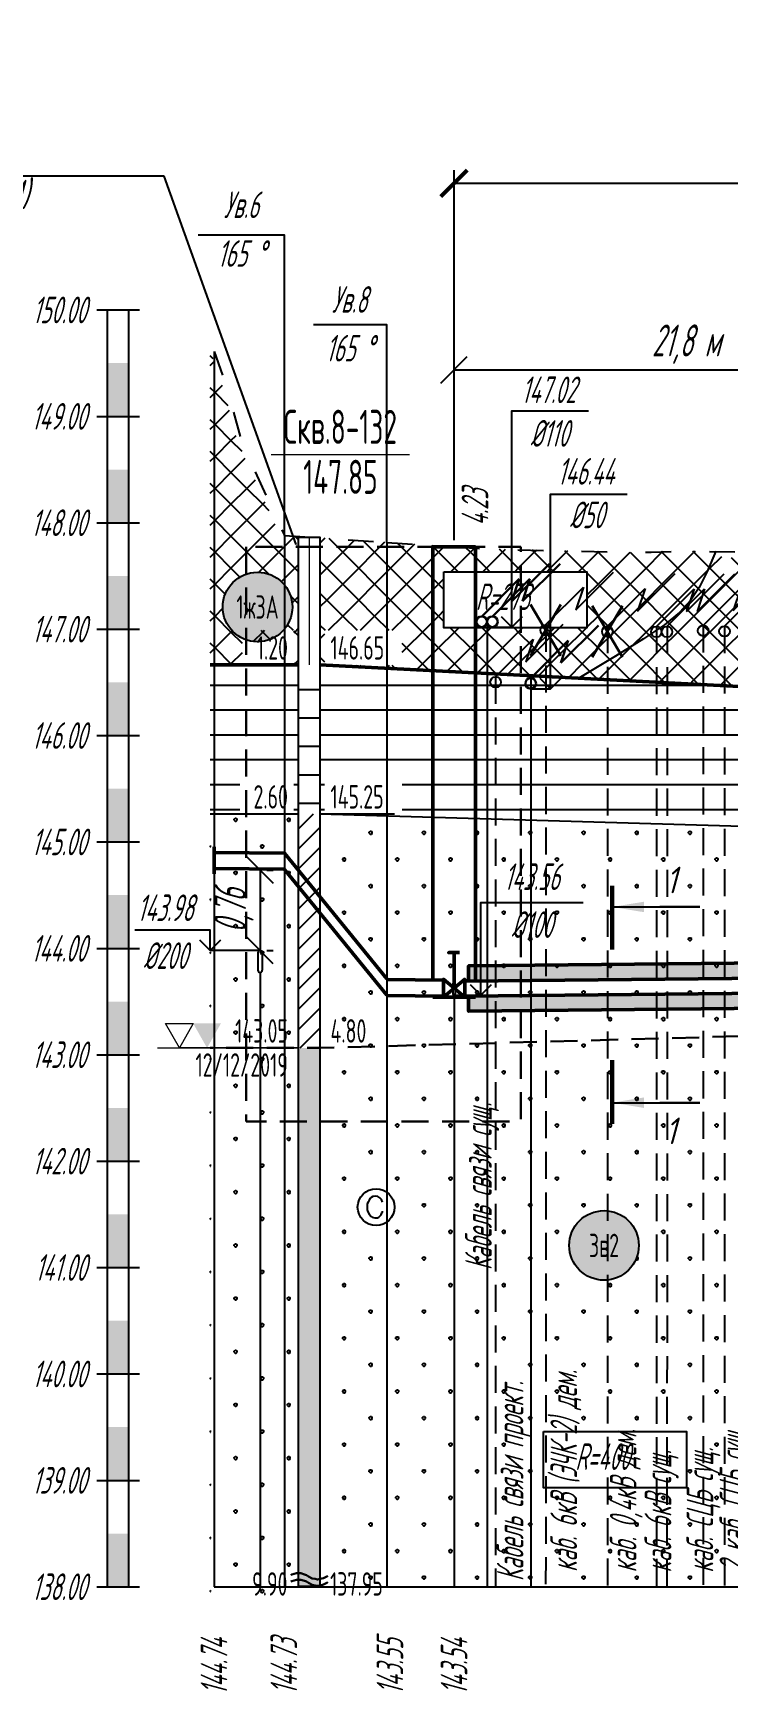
# Model space of a CAD drawing. Header units: metres. Extents: x -30 to 2050, y -904 to 400.
# Drawn here: x 524.7 to 590, y 120.2 to 276 of the extents above; entities that cross this region are included whole.
import ezdxf
from ezdxf import colors
from ezdxf.entities.mleader import LeaderData, LeaderLine
from ezdxf.enums import TextEntityAlignment as Align
from ezdxf.math import Vec2, Vec3

# ---------------------------------------------------------------- set-up
doc = ezdxf.new("R2010")
doc.units = ezdxf.units.M
doc.header["$LTSCALE"] = 0.2
doc.linetypes.add('ACAD_ISO03W100', pattern=[30, 12, -18])
doc.linetypes.add('штриховая', pattern=[19.05, 12.7, -6.35])
for name, color, linetype in [('PR_RD', 7, 'Continuous'), ('ВЫНОСКИ', 7, 'Continuous'), ('Линейка', 7, 'Continuous'), ('МГТ_ИГ_Геология', 252, 'Continuous'), ('Примыкания', 7, 'Continuous'), ('Таблица', 7, 'Continuous'), ('Трубы', 7, 'Continuous'), ('Узлы', 7, 'Continuous'), ('Футляры', 7, 'Continuous'), ('Чёрная земля', 7, 'ACAD_ISO03W100')]:
    doc.layers.add(name, color=color, linetype=linetype)
for name, color, linetype, lineweight in [('МГТ_НВК_В1_выноски', 7, 'Continuous', 30), ('МГТ_НВК_котлованы', 7, 'Continuous', 30), ('МГТ_НВК_Линии построения профиля', 7, 'Continuous', 25), ('МГТ_НВК_Текст', 7, 'Continuous', 25)]:
    doc.layers.add(name, color=color, linetype=linetype, lineweight=lineweight)
doc.styles.add('SPDS', font='SPDS', dxfattribs={"width": 0.7, "oblique": 15, "height": 2.5})
doc.styles.add('SPDS_2.5', font='spds.shx', dxfattribs={"oblique": 15, "height": 2.5})
doc.styles.get("Standard").update_dxf_attribs({"font": 'SPDS.shx', "width": 0.7, "oblique": 15, "height": 3})
doc.styles.add('Стиль Simplex', font='simplex.shx')
doc.dimstyles.new('ISO-25', dxfattribs={"dimtxt": 2.5, "dimasz": 2.5, "dimexe": 1.25, "dimexo": 0.625, "dimtad": 1, "dimtxsty": 'Standard', "dimcen": 2.5, "dimadec": 0, "dimazin": 0, "dimtfac": 1, "dimtmove": 0, "dimatfit": 3, "dimfxl": 1, "dimarcsym": 0})
doc.dimstyles.new('Stand 1', dxfattribs={"dimtxt": 1, "dimasz": 0.4, "dimexe": 0.25, "dimexo": 0.1, "dimgap": 0.2, "dimtad": 0, "dimrnd": 0.05, "dimzin": 1, "dimtxsty": 'Standard', "dimblk": 'OBLIQUE', "dimcen": 2.5, "dimadec": 0, "dimazin": 0, "dimtfac": 1, "dimtmove": 0, "dimatfit": 3, "dimfxl": 1, "dimarcsym": 0})

# ---------------------------------------------------------------- blocks, each defined once
blk = doc.blocks.new('_OBLIQUE')
at = {"color": 0, "linetype": 'ByBlock', "lineweight": -2}
blk.add_line((0.5, 0.5), (-0.5, -0.5), dxfattribs=at)
blk = doc.blocks.new('*D13')
at = {"layer": 'Defpoints', "color": 0, "transparency": 16777216}
for p in [(546.06, 197.36), (546.06, 189.79), (546.06, 189.79)]:
    blk.add_point(p, dxfattribs=at)
at = {"layer": 'Примыкания', "color": 0, "lineweight": -2, "transparency": 16777216}
for p, q in [((546.06, 197.36), (546.06, 189.79)), ((546.69, 197.36), (547.31, 197.36)), ((546.69, 189.79), (547.31, 189.79))]:
    blk.add_line(p, q, dxfattribs=at)
at = {"layer": 'Примыкания', "color": 0, "lineweight": -2, "transparency": 16777216, "xscale": 2.5, "yscale": 2.5, "zscale": 2.5}
for p, rotation in [((546.06, 197.36), 90), ((546.06, 189.79), 270)]:
    blk.add_blockref('_OBLIQUE', p, dxfattribs=dict(at, rotation=rotation))
at = {"layer": 'Примыкания', "color": 0, "transparency": 16777216, "insert": (543.61, 193.53), "char_height": 3, "width": 5.9313, "attachment_point": 5, "rotation": 90}
blk.add_mtext('0,76', dxfattribs=at)
blk = doc.blocks.new('CCE')
at = {"layer": 'МГТ_ИГ_Геология', "flags": 128}
blk.add_lwpolyline([(0.238, 0.049), (0.229, 0.075), (0.212, 0.091), (0.196, 0.103), (0.17, 0.107), (0.147, 0.103), (0.131, 0.093), (0.119, 0.084), (0.112, 0.068), (0.103, 0.049), (0.096, 0.035), (0.096, 0.014), (0.096, -0.005), (0.096, -0.023), (0.1, -0.04), (0.114, -0.063), (0.131, -0.084), (0.142, -0.091), (0.168, -0.098), (0.191, -0.096), (0.203, -0.091), (0.226, -0.07), (0.233, -0.049), (0.238, -0.04), (0.238, -0.033)], dxfattribs=at)
at = {"layer": 'МГТ_ИГ_Геология'}
blk.add_circle((0.178, 0.004), 0.173, dxfattribs=at)
blk = doc.blocks.new('круг3_-30_2')
at = {"true_color": 0xffffff}
blk.add_hatch(color=7, dxfattribs=at).paths.add_polyline_path([(-0.327, 0, 1), (0.327, 0, 1)])
at = {"color": 7, "lineweight": 25}
blk.add_circle((0, 0), 0.327, dxfattribs=at)
at = {"color": 7, "lineweight": 25, "style": 'Стиль Simplex', "width": 0.590909}
blk.add_text('3в2', height=0.22, dxfattribs=at).set_placement((0, 0), align=Align.MIDDLE_CENTER)
blk = doc.blocks.new('DN')
at = {"linetype": 'Continuous', "lineweight": 30, "flags": 128}
for points in [[(-0.126, -0.007), (-0.117, -0.002), (-0.073, 0.011), (-0.033, 0.011), (0.003, 0), (0.02, -0.007), (0.039, -0.019), (0.074, -0.037), (0.103, -0.043), (0.125, -0.048), (0.151, -0.043), (0.18, -0.036), (0.213, -0.019), (0.223, -0.012)], [(-0.126, -0.068), (-0.117, -0.063), (-0.073, -0.05), (-0.033, -0.05), (0.003, -0.059), (0.02, -0.067), (0.039, -0.079), (0.074, -0.098), (0.103, -0.103), (0.125, -0.108), (0.151, -0.103), (0.18, -0.095), (0.213, -0.079), (0.223, -0.072)]]:
    blk.add_lwpolyline(points, dxfattribs=at)
blk = doc.blocks.new('круг1_-26_3_-64_')
at = {"layer": 'МГТ_ИГ_Геология', "true_color": 0xffffff}
blk.add_hatch(color=7, dxfattribs=at).paths.add_polyline_path([(-0.327, 0, 1), (0.327, 0, 1)])
at = {"color": 7, "lineweight": 25}
blk.add_circle((0, 0), 0.327, dxfattribs=at)
at = {"color": 7, "lineweight": 20, "style": 'Стиль Simplex', "width": 0.590909}
blk.add_text('1ж3А', height=0.22, dxfattribs=at).set_placement((0, 0), align=Align.MIDDLE_CENTER)
blk = doc.blocks.new('1жзА 273')
at = {"layer": 'МГТ_ИГ_Геология'}
blk.add_lwpolyline([(132.21, -236), (145.65, -236), (145.65, -241.29), (132.21, -241.29)], close=True, dxfattribs=at)
at = {"layer": 'МГТ_ИГ_Геология', "insert": (135.2, -237.1), "char_height": 2.5, "attachment_point": 1}
blk.add_mtext_dynamic_manual_height_columns('R=273', width=10.097, gutter_width=15, heights=[0], dxfattribs=at)
blk = doc.blocks.new('23434')
at = {"layer": 'МГТ_ИГ_Геология'}
blk.add_lwpolyline([(116.63, 442.59), (130.08, 442.59), (130.08, 437.29), (116.63, 437.29)], close=True, dxfattribs=at)
at = {"layer": 'МГТ_ИГ_Геология', "insert": (119.62, 441.49), "char_height": 2.5, "attachment_point": 1}
blk.add_mtext_dynamic_manual_height_columns('R=400', width=10.097, gutter_width=15, heights=[0], dxfattribs=at)
blk = doc.blocks.new('_ArchTick')
at = {"color": 0, "linetype": 'ByBlock', "const_width": 0.15}
blk.add_lwpolyline([(-0.5, -0.5), (0.5, 0.5)], dxfattribs=at)
blk = doc.blocks.new('*D50')
at = {"layer": 'Defpoints', "color": 0, "transparency": 16777216}
for p in [(754.38, 261.9), (754.38, 232.46), (564.29, 227.73)]:
    blk.add_point(p, dxfattribs=at)
at = {"layer": 'Футляры', "color": 0, "lineweight": -2, "transparency": 16777216}
for p, q in [((564.29, 228.35), (564.29, 263.15)), ((564.29, 261.9), (754.38, 261.9)), ((754.38, 233.09), (754.38, 263.15))]:
    blk.add_line(p, q, dxfattribs=at)
at = {"layer": 'Футляры', "color": 0, "lineweight": -2, "transparency": 16777216, "xscale": 2.5, "yscale": 2.5, "zscale": 2.5, "rotation": 180}
blk.add_blockref('_ArchTick', (564.29, 261.9), dxfattribs=at)
at = {"layer": 'Футляры', "color": 0, "lineweight": -2, "transparency": 16777216, "xscale": 2.5, "yscale": 2.5, "zscale": 2.5}
blk.add_blockref('_ArchTick', (754.38, 261.9), dxfattribs=at)
at = {"layer": 'Футляры', "color": 0, "lineweight": 25, "transparency": 16777216, "insert": (640.67, 266.53), "char_height": 3, "attachment_point": 5}
blk.add_mtext('Методом ГШБ\\PL=94 м ', dxfattribs=at)
blk = doc.blocks.new('*D59')
at = {"layer": 'Defpoints', "color": 0, "transparency": 16777216}
for p in [(607.9, 244.37), (607.9, 232.61, 0), (564.29, 227.73)]:
    blk.add_point(p, dxfattribs=at)
at = {"layer": 'Примыкания', "color": 0, "lineweight": -2, "transparency": 16777216}
for p, q in [((564.29, 228.35), (564.29, 245.62)), ((607.9, 233.23), (607.9, 245.62)), ((564.29, 244.37), (607.9, 244.37))]:
    blk.add_line(p, q, dxfattribs=at)
at = {"layer": 'Примыкания', "color": 0, "lineweight": -2, "transparency": 16777216, "xscale": 2.5, "yscale": 2.5, "zscale": 2.5, "rotation": 180}
blk.add_blockref('_OBLIQUE', (564.29, 244.37), dxfattribs=at)
at = {"layer": 'Примыкания', "color": 0, "lineweight": -2, "transparency": 16777216, "xscale": 2.5, "yscale": 2.5, "zscale": 2.5}
blk.add_blockref('_OBLIQUE', (607.9, 244.37), dxfattribs=at)
at = {"layer": 'Примыкания', "color": 0, "transparency": 16777216, "insert": (586.1, 246.78), "char_height": 3, "attachment_point": 5}
blk.add_mtext('21,8 м', dxfattribs=at)
blk = doc.blocks.new('ЭС')
for p, q in [((2269.61, -483.84), (2273.14, -480.31)), ((2266.78, -485.26), (2270.31, -481.72)), ((2270.31, -481.72), (2269.61, -483.84))]:
    blk.add_line(p, q)
blk.add_circle((2266.78, -485.76), 0.5)
blk = doc.blocks.new('usl_1')
for p, q in [((2.83, 1.41), (6.36, 4.95)), ((0, 0), (3.54, 3.54)), ((3.54, 3.54), (2.83, 1.41))]:
    blk.add_line(p, q)
blk.add_circle((0, -0.5), 0.5)
blk = doc.blocks.new('A$C35B96AF6')
at = {"lineweight": 30}
for points in [[(-1.79, 3.01), (1.79, -3.01)], [(1.79, 3.01), (-1.79, -3.01)]]:
    blk.add_lwpolyline(points, dxfattribs=at)
blk = doc.blocks.new('разрез')
at = {"layer": 'ВЫНОСКИ', "const_width": 42}
blk.add_lwpolyline([(600, 0), (0, 0)], dxfattribs=at)
at = {"layer": 'ВЫНОСКИ', "lineweight": 30}
blk.add_leader([(400, 0), (400, -823), (400, -447)], dimstyle='Stand 1', override={"dimasz": 300, "dimgap": 0.2, "dimtad": 0}, dxfattribs=at)

msp = doc.modelspace()

# ---------------------------------------------------------------- hatches: boundary and pattern name
at = {"lineweight": 20}
h = msp.add_hatch(dxfattribs=at)
h.set_pattern_fill('AR-SAND', color=256, scale=0.03, style=0)
h.set_pattern_definition([(37.5, (39.1721, 253.0375), (-0.048001, 1.4682397), [0, -1.15824, 0, -1.2954, 0, -1.23825]), (7.5, (39.172, 253.0375), (1.34857, 2.1504753), [0, -0.62484, 0, -1.04394, 0, -0.40005]), (327.5, (38.2348, 253.0375), (2.372977, 0.0043116), [0, -0.381, 0, -1.3716, 0, -1.7907]), (317.5, (38.2348, 253.0375), (2.2906694, 0.668788), [0, -0.1905, 0, -0.89916, 0, -1.0287])])
h.paths.add_polyline_path([(752.94122, 188.80147), (752.92693, 190.22633), (565.66527, 188.34844), (565.67952, 186.92358)])
h.paths.add_polyline_path([(752.92478, 185.96301), (752.91147, 187.29288), (752.90573, 187.38584), (565.65273, 185.51331), (565.66698, 184.08845)])
at = {"layer": 'МГТ_ИГ_Геология'}
h = msp.add_hatch(dxfattribs=at)
h.set_pattern_fill('GR24', color=251, scale=10, style=0, pattern_type=2)
h.set_pattern_definition([(225, (-5.6692, 480.7283), (3e-16, -3), [2.1213, -2.121341]), (315, (-7.1692, 482.2283), (3, 0), [2.1213, -2.121341]), (45, (-8.6692, 480.7283), (0, 3), [2.1213, -2.121341]), (135, (-7.1692, 479.2283), (-3, 3e-16), [2.1213, -2.121341])])
h.paths.add_polyline_path([(549.68481, 228.70534), (547.99696, 228.81833), (544.03014, 237.43874), (542.42506, 243.20445), (541.40773, 246.1227), (541.38081, 246.11235), (541.38081, 216.63839), (549.68481, 216.63839)])
h.paths.add_polyline_path([(586.52517, 222.67854), (587.342, 223.92347), (588.08246, 225.42334), (588.89759, 227.318), (586.07198, 227.34692), (582.445, 227.26818), (581.04815, 227.22275), (566.95929, 227.54754), (563.58231, 227.77377), (560.51989, 227.97903), (553.37266, 228.45845), (551.68481, 228.57145), (551.68481, 216.63839), (576.00923, 215.38227), (579.47344, 217.45064), (582.1061, 219.07458), (584.05826, 220.39396), (585.48093, 221.54866)])
edge = h.paths.add_edge_path(flags=0)
edge.add_arc((564.21518, 222.07951), 0.18278, 0, 360)
edge = h.paths.add_edge_path(flags=16)
edge.add_arc((609.1307, 219.02157), 0.44166, 0, 360)
h.paths.add_polyline_path([(663.30572, 224.96632), (658.38654, 224.96102), (645.20604, 224.9414), (641.63921, 225.06247), (641.63921, 222.16213), (663.30572, 221.9674)])
h.paths.add_polyline_path([(639.63921, 225.13035), (633.72502, 225.33108), (631.66828, 225.42991), (629.59477, 225.18467), (639.63921, 222.18011)], flags=17)
h.paths.add_polyline_path([(663.30572, 221.9674), (641.63921, 222.16213), (641.63921, 212.09641), (663.30572, 209.9674)])
h.paths.add_polyline_path([(676.18466, 224.41415), (672.59888, 224.77429), (665.32651, 224.9674), (665.30572, 224.9674), (665.30572, 222.11455), (672.00759, 222.60765)])
h.paths.add_polyline_path([(665.75572, 221.9174), (673.04619, 221.9174), (673.04619, 225.2174), (665.75572, 225.2174)])
h.paths.add_polyline_path([(642.08921, 212.04641), (649.31778, 212.04641), (649.31778, 215.34641), (642.08921, 215.34641)], flags=17)
h.paths.add_polyline_path([(634.37492, 212.04641), (639.18921, 212.04641), (639.18921, 215.34641), (634.37492, 215.34641)])
h.paths.add_polyline_path([(657.79381, 221.9174), (662.85572, 221.9174), (662.85572, 225.2174), (657.79381, 225.2174)])
h.paths.add_polyline_path([(658.04143, 209.9174), (662.85572, 209.9174), (662.85572, 213.2174), (658.04143, 213.2174)])
h.paths.add_polyline_path([(544.42052, 216.58839), (549.23481, 216.58839), (549.23481, 219.88839), (544.42052, 219.88839)])
h.paths.add_polyline_path([(552.13481, 216.58839), (559.42528, 216.58839), (559.42528, 219.88839), (552.13481, 219.88839)], flags=17)
h.paths.add_polyline_path([(629.79942, 225.12345), (620.28911, 223.38329), (606.2566, 224.8521), (603.16095, 225.00361), (588.78628, 226.93026), (588.73453, 226.93899), (588.08246, 225.42334), (587.342, 223.92347), (586.52517, 222.67854), (585.48093, 221.54866), (584.05826, 220.39396), (582.1061, 219.07458), (579.47344, 217.45064), (576.00923, 215.38227), (639.63921, 212.09641), (639.63921, 222.18011)])
h.paths.add_polyline_path([(649.31778, 224.93588), (643.59489, 224.84302), (642.08921, 224.91551), (642.08921, 223.04641), (649.31778, 223.04641)], flags=16)
h.paths.add_polyline_path([(639.18921, 225.05512), (636.32666, 225.19293), (634.1273, 225.2694), (634.1273, 223.04641), (639.18921, 223.04641)], flags=16)
h.paths.add_polyline_path([(610.08622, 217.37157), (614.21956, 217.37157), (614.21956, 220.67157), (610.08622, 220.67157)], flags=8)
edge = h.paths.add_edge_path(flags=16)
edge.add_arc((612.15289, 219.02157), 3.27292, 0, 360)
h.paths.add_polyline_path([(542.92726, 220.42951), (548.73202, 220.42951), (548.73202, 223.72951), (542.92726, 223.72951)], flags=24)
edge = h.paths.add_edge_path(flags=16)
edge.add_arc((545.82964, 222.07951), 3.27292, 0, 360)
h.paths.add_polyline_path([(563.34378, 225.39788), (576.78623, 225.39788), (576.78623, 220.10326), (563.34378, 220.10326)], flags=16)
h.paths.add_polyline_path([(565.51785, 220.89832), (573.18409, 220.89832), (574.25712, 224.90294), (566.59088, 224.90294)], flags=8)
h = msp.add_hatch(dxfattribs=at)
h.set_pattern_fill('GR07', color=251, scale=10, style=0, pattern_type=2)
h.set_pattern_definition([(0, (-8.759, 480.728), (0, 7), [16.33, 0]), (0, (-8.759, 483.058), (0, 7), [16.33, 0]), (0, (-8.759, 485.398), (0, 7), [16.33, 0])])
h.paths.add_polyline_path([(549.68481, 216.63839), (541.38081, 216.63839), (541.38081, 202.63839), (549.68481, 202.63839)])
h.paths.add_polyline_path([(639.63921, 212.09641), (551.68481, 216.63839), (551.68481, 202.63839), (639.63921, 200.09641)])
edge = h.paths.add_edge_path(flags=16)
edge.add_arc((595.66201, 207.84466), 3.27292, 0, 360)
h.paths.add_polyline_path([(663.30572, 209.9674), (641.63921, 212.09641), (641.63921, 200.09641), (663.30572, 194.9674)])
h.paths.add_polyline_path([(645.90921, 206.34641), (644.36921, 206.34641), (644.36921, 207.84641), (645.90921, 207.84641)], flags=16)
edge = h.paths.add_edge_path(flags=16)
edge.add_arc((659.67249, 201.94015), 3.27292, 0, 360)
edge = h.paths.add_edge_path(flags=16)
edge.add_arc((696.24702, 200.25213), 3.27292, 0, 360)
h.paths.add_polyline_path([(669.57572, 207.2174), (668.03572, 207.2174), (668.03572, 208.7174), (669.57572, 208.7174)], flags=16)
h.paths.add_polyline_path([(544.1729, 202.58839), (549.23481, 202.58839), (549.23481, 205.88839), (544.1729, 205.88839)])
h.paths.add_polyline_path([(593.62629, 206.19466), (597.69772, 206.19466), (597.69772, 209.49466), (593.62629, 209.49466)], flags=0)
h.paths.add_polyline_path([(552.13481, 202.58839), (559.42528, 202.58839), (559.42528, 205.88839), (552.13481, 205.88839)], flags=17)
h.paths.add_polyline_path([(634.1273, 200.04641), (639.18921, 200.04641), (639.18921, 203.34641), (634.1273, 203.34641)])
h.paths.add_polyline_path([(657.63678, 200.29015), (661.70821, 200.29015), (661.70821, 203.59015), (657.63678, 203.59015)], flags=0)
h.paths.add_polyline_path([(657.79381, 194.9174), (662.85572, 194.9174), (662.85572, 198.2174), (657.79381, 198.2174)])
h.paths.add_polyline_path([(694.21131, 198.60213), (698.28274, 198.60213), (698.28274, 201.90213), (694.21131, 201.90213)], flags=0)
h.paths.add_polyline_path([(665.75572, 194.9174), (673.04619, 194.9174), (673.04619, 198.2174), (665.75572, 198.2174)], flags=17)
h.paths.add_polyline_path([(732.12261, 194.71254), (665.30572, 209.9674), (665.30572, 194.9674)])
h.paths.add_polyline_path([(609.10355, 209.66945), (622.546, 209.66945), (622.546, 204.37484), (609.10355, 204.37484)], flags=16)
h.paths.add_polyline_path([(611.26659, 205.32242), (618.94681, 205.32242), (619.97898, 209.17451), (612.29876, 209.17451)], flags=0)
h.paths.add_polyline_path([(675.61012, 202.73959), (675.61012, 197.44497)], flags=16)
h.paths.add_polyline_path([(677.77316, 198.39255), (678.80533, 202.24465)], flags=16)
h = msp.add_hatch(dxfattribs=at)
h.set_pattern_fill('CONSIST', color=251, scale=0.84, angle=-44.999962, style=0, pattern_type=2)
h.set_pattern_definition([(4e-05, (544.8593, -1249.8616), (-2e-06, 2.667), [])])
h.paths.add_polyline_path([(549.68481, 216.63839), (551.68481, 216.63839), (551.68481, 202.63839), (549.68481, 202.63839)])
h = msp.add_hatch(dxfattribs=at)
h.set_pattern_fill('GR28', color=251, scale=10, style=0, pattern_type=2)
h.set_pattern_definition([(90, (78.6323, 427.0358), (-2.5, 2.5), [0.11, -4.89]), (45, (78.6323, 427.146), (-2.5, 2.5), [0.113137, -3.422397]), (0, (78.7123, 427.2258), (2.5, 2.5), [0.11, -4.89]), (315, (78.8223, 427.226), (2.5, 2.5), [0.113137, -3.422397]), (90, (78.9023, 427.0358), (-2.5, 2.5), [0.11, -4.89]), (45, (78.8223, 426.956), (-2.5, 2.5), [0.113137, -3.422397]), (0, (78.7123, 426.9558), (2.5, 2.5), [0.11, -4.89]), (315, (78.6323, 427.036), (2.5, 2.5), [0.113137, -3.422397])])
h.paths.add_polyline_path([(549.68481, 202.63839), (541.38081, 202.63839), (541.38081, 128.63839), (542.68481, 128.63839), (549.68481, 128.63839)])
h = msp.add_hatch(dxfattribs=at)
h.set_pattern_fill('CONSIST', color=251, scale=0.42, style=0, pattern_type=2)
h.set_pattern_definition([(45, (550.6848, -1249.8616), (-0.9429269, 0.9429269), [])])
h.paths.add_polyline_path([(549.68481, 202.63839), (551.68481, 202.63839), (551.68481, 180.63839), (549.68481, 180.63839)])
at = {"layer": 'МГТ_ИГ_Геология', "true_color": 0x636466}
h = msp.add_hatch(dxfattribs=at)
h.set_pattern_fill('GR28', color=251, scale=10, style=0, pattern_type=2)
h.set_pattern_definition([(90, (-8.6692, 480.8083), (-2.5, 2.5), [0.11, -4.89]), (45, (-8.6692, 480.9183), (-2.5, 2.5), [0.113137, -3.422397]), (0, (-8.5892, 480.9983), (2.5, 2.5), [0.11, -4.89]), (315, (-8.4792, 480.9983), (2.5, 2.5), [0.113137, -3.422397]), (90, (-8.3992, 480.8083), (-2.5, 2.5), [0.11, -4.89]), (45, (-8.4792, 480.7283), (-2.5, 2.5), [0.113137, -3.422397]), (0, (-8.5892, 480.7283), (2.5, 2.5), [0.11, -4.89]), (315, (-8.6692, 480.8083), (2.5, 2.5), [0.113137, -3.422397])])
edge = h.paths.add_edge_path(flags=16)
edge.add_arc((578.38727, 162.07814), 3.27292, 0, 360)
edge = h.paths.add_edge_path(flags=16)
edge.add_arc((556.96971, 165.67697), 1.73295, 0, 360)
h.paths.add_polyline_path([(557.21481, 164.72839), (557.09481, 164.67839), (556.86481, 164.65839), (556.53661, 164.74675), (556.49481, 164.79839), (556.60481, 164.72839), (556.86481, 164.65839), (557.16691, 164.68466)], flags=0)
h.paths.add_polyline_path([(551.68481, 130.12618), (551.72481, 130.12824), (639.63921, 130.02348), (639.63921, 137.09641), (631.63111, 139.77182), (625.03045, 142.22141), (619.65813, 144.48279), (615.33505, 146.59359), (611.8821, 148.59144), (609.12017, 150.51395), (606.87016, 152.39876), (604.95297, 154.28348), (603.21747, 156.20101), (601.62441, 158.16534), (600.16252, 160.18569), (598.82055, 162.27132), (597.58721, 164.43147), (596.45125, 166.67539), (595.4014, 169.01232), (594.42638, 171.4515), (593.51957, 174.01345), (592.69284, 176.7637), (591.96272, 179.77908), (591.34573, 183.1364), (590.85837, 186.91246), (590.51717, 191.18407), (590.33865, 196.02806), (590.33931, 201.52123), (551.68481, 202.63839)])
h.paths.add_polyline_path([(572.68881, 144.5803), (586.13127, 144.5803), (586.13127, 139.28568), (572.68881, 139.28568)], flags=16)
h.paths.add_polyline_path([(574.89063, 140.37795), (582.61563, 140.37795), (583.60902, 144.08536), (575.88402, 144.08536)], flags=8)
at = {"layer": 'МГТ_ИГ_Геология', "linetype": 'Continuous', "lineweight": 0, "true_color": 0x0000ff}
msp.add_hatch(color=5, dxfattribs=at).paths.add_polyline_path([(541.08481, 180.63839), (539.78481, 182.93839), (542.38481, 182.93839)])
at = {"layer": 'МГТ_ИГ_Геология'}
msp.add_hatch(color=251, dxfattribs=at).paths.add_polyline_path([(549.68481, 130.02348), (551.68481, 130.12618), (551.68481, 180.63839), (549.68481, 180.63839)])

# ---------------------------------------------------------------- linework, layer by layer
at = {"layer": 'Линейка'}
for p, q in [((530.73873, 250), (534.73873, 250)), ((531.73873, 130), (531.73873, 250)), ((533.73873, 130), (533.73873, 250)), ((530.73873, 240), (534.73873, 240)), ((530.73873, 230), (534.73873, 230)), ((530.73873, 220), (534.73873, 220)), ((530.73873, 210), (534.73873, 210)), ((530.73873, 200), (534.73873, 200)), ((530.73873, 190), (534.73873, 190)), ((530.73873, 180), (534.73873, 180)), ((530.73873, 170), (534.73873, 170)), ((530.73873, 160), (534.73873, 160)), ((530.73873, 150), (534.73873, 150)), ((530.73873, 140), (534.73873, 140)), ((530.73873, 130), (534.73873, 130)), ((531.73873, 130), (533.73873, 130))]:
    msp.add_line(p, q, dxfattribs=at)
for points in [[(531.73873, 240), (531.73873, 245), (533.73873, 240), (533.73873, 245)], [(531.73873, 230), (531.73873, 235), (533.73873, 230), (533.73873, 235)], [(531.73873, 220), (531.73873, 225), (533.73873, 220), (533.73873, 225)], [(531.73873, 210), (531.73873, 215), (533.73873, 210), (533.73873, 215)], [(531.73873, 200), (531.73873, 205), (533.73873, 200), (533.73873, 205)], [(531.73873, 190), (531.73873, 195), (533.73873, 190), (533.73873, 195)], [(531.73873, 180), (531.73873, 185), (533.73873, 180), (533.73873, 185)], [(531.73873, 170), (531.73873, 175), (533.73873, 170), (533.73873, 175)], [(531.73873, 160), (531.73873, 165), (533.73873, 160), (533.73873, 165)], [(531.73873, 150), (531.73873, 155), (533.73873, 150), (533.73873, 155)], [(531.73873, 140), (531.73873, 145), (533.73873, 140), (533.73873, 145)], [(531.73873, 130), (531.73873, 135), (533.73873, 130), (533.73873, 135)]]:
    msp.add_solid(points, dxfattribs=at)
at = {"layer": 'МГТ_ИГ_Геология', "linetype": 'Continuous', "lineweight": 0}
for p, q in [((547.11461, 236.41018), (560.11461, 236.41018)), ((550.68481, 228.63839), (550.68481, 216.63839))]:
    msp.add_line(p, q, dxfattribs=at)
at = {"layer": 'МГТ_ИГ_Геология', "lineweight": 50}
msp.add_line((541.38081, 216.63839), (549.68481, 216.63839), dxfattribs=at)
at = {"layer": 'МГТ_ИГ_Геология', "linetype": 'Continuous', "lineweight": 25}
for p, q in [((541.38081, 202.63839), (549.68481, 202.63839)), ((542.68481, 202.63839), (549.68481, 202.63839)), ((551.68481, 202.63839), (639.63921, 200.09641)), ((551.68481, 202.63839), (558.68481, 202.63839))]:
    msp.add_line(p, q, dxfattribs=at)
msp.add_lwpolyline([(549.68481, 228.63839), (551.68481, 228.63839), (551.68481, 130.02348), (549.68481, 130.02348), (549.68481, 228.63839), (549.68481, 228.63839)], close=True, dxfattribs=at)
at = {"layer": 'МГТ_ИГ_Геология', "linetype": 'Continuous', "lineweight": 25, "flags": 128}
msp.add_lwpolyline([(588.89759, 227.318), (588.08246, 225.42334), (587.342, 223.92347), (586.52517, 222.67854), (585.48093, 221.54866), (584.05826, 220.39396), (582.1061, 219.07458), (579.47344, 217.45064), (576.00923, 215.38227)], dxfattribs=at)
at = {"layer": 'МГТ_ИГ_Геология', "lineweight": 50, "flags": 128}
msp.add_lwpolyline([(551.68481, 216.63839), (639.63921, 212.09641), (641.63921, 212.09641), (663.30572, 209.9674), (665.30572, 209.9674), (754.35515, 189.63666), (782.33811, 189.63666), (782.33811, 189.63666), (953.82521, 174.13383)], dxfattribs=at)
at = {"layer": 'МГТ_ИГ_Геология', "color": 5, "linetype": 'Continuous', "lineweight": 0, "true_color": 0x0000ff, "flags": 128}
msp.add_lwpolyline([(536.43481, 180.63839), (549.68481, 180.63839), (538.48481, 180.63839), (537.18481, 182.93839), (539.78481, 182.93839), (538.48481, 180.63839)], dxfattribs=at)
at = {"layer": 'МГТ_ИГ_Геология', "color": 5, "linetype": 'штриховая', "lineweight": 30, "flags": 128}
msp.add_lwpolyline([(956.00664, 168.16837), (953.82521, 168.13383), (782.33811, 177.58378), (780.33811, 177.69399), (665.30572, 177.9674), (663.30572, 177.9674), (641.63921, 183.09641), (639.63921, 183.09641), (551.68481, 180.63839), (541.38081, 180.63839)], dxfattribs=at)
at = {"layer": 'МГТ_НВК_В1_выноски', "color": 34, "linetype": 'штриховая', "flags": 128}
msp.add_lwpolyline([(544.7751, 227.72915), (544.7751, 173.72915), (570.5751, 173.72915), (570.5751, 227.72915), (544.7751, 227.72915)], dxfattribs=at)
at = {"layer": 'Примыкания'}
for p, q in [((545.85645, 189.58105), (545.85645, 187.93945)), ((546.26685, 189.58105), (546.26685, 187.93945)), ((564.17645, 186.67201), (564.17645, 185.72801)), ((564.41245, 186.67201), (564.41245, 185.72801))]:
    msp.add_line(p, q, dxfattribs=at)
at = {"layer": 'Примыкания', "color": 0, "flags": 128}
for points in [[(566.91519, 220.1996), (569.71383, 220.1996), (569.71383, 240.52262), (576.92284, 240.52262)], [(571.51519, 214.4), (573.35658, 214.4), (573.35658, 232.69546), (580.56559, 232.69546)], [(568.71383, 221.1996), (569.71383, 220.1996), (570.71383, 221.1996)], [(572.35658, 215.4), (573.35658, 214.4), (574.35658, 215.4)], [(564.29445, 185.61001), (566.80056, 185.61001), (566.80056, 194.29771), (576.41306, 194.29771)], [(546.06165, 189.78625), (541.38308, 189.78625), (541.36732, 191.7102), (534.28601, 191.7102)], [(540.38308, 190.78625), (541.38308, 189.78625), (542.38308, 190.78625)], [(565.80056, 186.61001), (566.80056, 185.61001), (567.80056, 186.61001)]]:
    msp.add_lwpolyline(points, dxfattribs=at)
at = {"layer": 'Примыкания', "linetype": 'штриховая', "flags": 128}
for points in [[(572.90816, 220.40366), (572.9026, 130.03003)], [(578.70815, 220.27553), (578.7026, 130)], [(583.30815, 220.24761), (583.3026, 130)], [(584.30815, 220.24761), (584.3026, 130)], [(587.7026, 220.35159), (587.7026, 129.99913)], [(589.7026, 220.29367), (589.7026, 129.99913)], [(568.2026, 215.5197), (568.2026, 130)]]:
    msp.add_lwpolyline(points, dxfattribs=at)
at = {"layer": 'Примыкания'}
for centre, radius, start, end in [((546.06165, 189.58105), 0.2052, 0, 180), ((546.06165, 187.93945), 0.2052, 180, 0), ((564.29445, 186.67201), 0.118, 360, 180), ((564.29445, 185.72801), 0.118, 180, 0)]:
    msp.add_arc(centre, radius, start, end, dxfattribs=at)
at = {"layer": 'Таблица'}
msp.add_line((541.73873, 130), (955.8647, 130), dxfattribs=at)
at = {"layer": 'Трубы', "lineweight": 50, "flags": 128}
for points in [[(541.73873, 196.99111), (541.73873, 199.54624)], [(541.73873, 199), (548.35499, 198.93384)], [(548.35499, 198.94431), (557.99309, 187.14431)], [(541.73873, 197.5), (548.35499, 197.43384)], [(548.35499, 197.4), (557.99309, 185.6)], [(565.29445, 186.91973), (753.35515, 188.80034)], [(557.99309, 187.06302), (563.29445, 187.01001)], [(565.29445, 185.50973), (753.35515, 187.39033)], [(557.99309, 185.56302), (563.29445, 185.51)]]:
    msp.add_lwpolyline(points, dxfattribs=at)
at = {"layer": 'Узлы'}
for p, q in [((557.99309, 228.14874), (557.99309, 130)), ((541.73873, 197.4), (541.73873, 130)), ((548.35499, 197.29705), (548.35499, 130)), ((546.06165, 187.73425), (546.06165, 130)), ((557.99309, 185.46302), (557.99309, 130)), ((564.29445, 185.4), (564.29445, 130))]:
    msp.add_line(p, q, dxfattribs=at)
at = {"layer": 'Узлы', "lineweight": 50}
for p, q in [((562.29445, 227.72656), (566.29445, 227.72656)), ((562.29445, 227.72656), (562.29445, 187.02001)), ((566.29445, 227.72656), (566.29445, 186.92973)), ((562.29445, 185.52), (562.29445, 185.4)), ((562.29445, 185.4), (566.29445, 185.4)), ((566.29445, 185.51973), (566.29445, 185.4))]:
    msp.add_line(p, q, dxfattribs=at)
at = {"layer": 'Узлы', "flags": 128}
for points in [[(557.99309, 228.14874), (557.99309, 248.61484), (551.09358, 248.61484)], [(567.39382, 220.67495), (567.39382, 129.97495)], [(571.49445, 215.4004), (571.49445, 130)]]:
    msp.add_lwpolyline(points, dxfattribs=at)
at = {"layer": 'Узлы', "lineweight": 50, "flags": 128}
msp.add_lwpolyline([(564.29445, 186.25001), (564.29445, 189.60001), (563.79445, 189.60001), (564.79445, 189.60001)], dxfattribs=at)
msp.add_lwpolyline([(563.29445, 185.40001), (565.29445, 187.10001), (565.29445, 185.40001), (563.29445, 187.10001)], close=True, dxfattribs=at)
at = {"layer": 'Футляры', "lineweight": 50, "flags": 128}
for points in [[(565.66584, 186.92344), (565.66527, 188.34844), (752.93382, 190.2264), (752.93439, 188.79613)], [(565.66644, 185.41845), (565.66698, 184.08845), (752.912, 185.96288), (752.91147, 187.29288)]]:
    msp.add_lwpolyline(points, dxfattribs=at)
at = {"layer": 'Чёрная земля', "flags": 128}
for points in [[(541.73873, 246.08887), (541.76565, 246.09922), (542.78261, 243.18193), (544.38739, 237.41667), (548.35499, 228.79449)], [(564.29445, 227.72656), (567.31738, 227.52404), (581.40601, 227.19921), (582.80329, 227.24465), (586.43167, 227.32341), (592.08172, 227.26559), (600.48916, 225.84793), (604.08108, 225.36649), (604.85483, 225.32861), (621.17414, 223.62043), (625.52628, 224.41678), (627.8764, 224.91538), (632.02752, 225.40634), (634.08648, 225.30739), (645.56508, 224.91779), (658.74177, 224.93738), (665.64389, 224.9448), (672.95842, 224.75056), (676.54259, 224.39058), (685.42526, 224.70906), (726.85056, 226.00959), (728.97018, 226.11943), (735.51198, 225.99036), (736.0874, 231.52982), (736.3115, 233.29621), (743.66904, 234.16359), (754.35515, 234.21144)], [(548.35499, 228.79449), (557.99309, 228.14874)], [(557.99309, 228.14874), (564.29445, 227.72656)]]:
    msp.add_lwpolyline(points, dxfattribs=at)

# ---------------------------------------------------------------- block references
at = {"xscale": 0.8, "yscale": 0.8, "zscale": 0.8}
for p in [(572.9026, 219.90369), (578.69708, 219.77926)]:
    msp.add_blockref('A$C35B96AF6', p, dxfattribs=at)
at = {"layer": 'PR_RD'}
for p in [(572.9026, 220.40369), (578.7026, 220.26998), (583.3026, 220.24764), (584.3026, 220.24764), (587.7026, 220.35159), (589.7026, 220.29367), (568.2026, 215.5197)]:
    msp.add_blockref('usl_1', p, dxfattribs=at)
at = {"layer": 'МГТ_ИГ_Геология', "xscale": 10, "yscale": 10, "zscale": 10}
for name, p in [('круг1_-26_3_-64_', (545.82964, 222.07951)), ('CCE', (555.18481, 165.63839)), ('круг3_-30_2', (578.38727, 162.07814)), ('DN', (550.21481, 131.15824))]:
    msp.add_blockref(name, p, dxfattribs=at)
at = {"layer": 'МГТ_ИГ_Геология', "color": 3}
msp.add_blockref('1жзА 273', (431.13235, 461.39801), dxfattribs=at)
at = {"layer": 'МГТ_ИГ_Геология', "color": 2}
msp.add_blockref('23434', (456.0561, -298.00926), dxfattribs=at)
at = {"layer": 'МГТ_НВК_котлованы', "color": 30, "lineweight": 50, "true_color": 0xf26722}
for p in [(-1699.88475, 706.45776), (-1698.886, 706.45776), (-1695.28475, 700.65815)]:
    msp.add_blockref('ЭС', p, dxfattribs=at)
at = {"layer": 'МГТ_НВК_Линии построения профиля', "yscale": 0.01, "zscale": 0.01, "rotation": 90}
for p, xscale in [((579.14847, 189.8895), 0.01), ((579.14847, 179.49375), -0.01)]:
    msp.add_blockref('разрез', p, dxfattribs=dict(at, xscale=xscale))

# ---------------------------------------------------------------- texts
at = {"oblique": 15.0000004, "width": 0.7}
for s, p in [('Кабель связи сущ.', (567.83516, 159.74524)), ('каб. 6кВ (ЭЧК-2) дем.', (575.8511, 131.39117)), ('каб. 0,4кВ дем.', (581.43712, 131.34146)), ('каб. 6кВ сущ.', (584.70565, 131.33274))]:
    msp.add_text(s, height=2.5, rotation=90.0000025, dxfattribs=at).set_placement(p)
at = {"layer": 'Линейка', "oblique": 15.0000004, "width": 0.7}
for s, p in [('150.00', (529.73873, 250)), ('149.00', (529.73873, 240)), ('148.00', (529.73873, 230)), ('147.00', (529.73873, 220)), ('146.00', (529.73873, 210)), ('145.00', (529.73873, 200)), ('144.00', (529.73873, 190)), ('143.00', (529.73873, 180)), ('142.00', (529.73873, 170)), ('141.00', (529.73873, 160)), ('140.00', (529.73873, 150)), ('139.00', (529.73873, 140)), ('138.00', (529.73873, 130))]:
    msp.add_text(s, height=2.5, dxfattribs=at).set_placement(p, align=Align.MIDDLE_RIGHT)
at = {"layer": 'МГТ_ИГ_Геология', "lineweight": 25, "style": 'Стиль Simplex', "width": 0.5625}
msp.add_text('Скв.8-132', height=3.2, dxfattribs=at).set_placement((553.61461, 237.41018), align=Align.CENTER)
msp.add_text('147.85', height=3.2, dxfattribs=at).set_placement((553.61461, 235.91018), align=Align.TOP_CENTER)
at = {"layer": 'МГТ_ИГ_Геология', "lineweight": 25, "style": 'Стиль Simplex', "width": 0.590909}
for s, p in [('1.20', (548.68481, 217.13839)), ('2.60', (548.68481, 203.13839))]:
    msp.add_text(s, height=2.2, dxfattribs=at).set_placement(p, align=Align.RIGHT)
for s, p in [('146.65', (552.68481, 217.13839)), ('145.25', (552.68481, 203.13839))]:
    msp.add_text(s, height=2.2, dxfattribs=at).set_placement(p)
at = {"layer": 'МГТ_ИГ_Геология', "color": 5, "lineweight": 25, "true_color": 0x0000ff, "style": 'Стиль Simplex', "width": 0.590909}
msp.add_text('143.05', height=2.2, dxfattribs=at).set_placement((548.68481, 181.13839), align=Align.RIGHT)
msp.add_text('4.80', height=2.2, dxfattribs=at).set_placement((552.68481, 181.13839))
msp.add_text('12/12/2019', height=2.2, dxfattribs=at).set_placement((548.68481, 180.13839), align=Align.TOP_RIGHT)
at = {"layer": 'МГТ_ИГ_Геология', "lineweight": 25, "style": 'Стиль Simplex', "width": 0.590909}
msp.add_text('9.90', height=2.2, dxfattribs=at).set_placement((548.64117, 131.36529), align=Align.TOP_RIGHT)
msp.add_text('137.95', height=2.2, dxfattribs=at).set_placement((552.64117, 131.36529), align=Align.TOP_LEFT)
at = {"layer": 'МГТ_НВК_Текст', "color": 18, "true_color": 0x000000, "style": 'SPDS_2.5', "oblique": 15}
for p in [(584.7054, 196.42508), (584.64644, 172.84901)]:
    msp.add_text('1', height=2.5, dxfattribs=at).set_placement(p, align=Align.MIDDLE)
at = {"layer": 'Примыкания', "color": 0, "style": 'SPDS', "oblique": 15.0000004, "width": 0.7}
for s, p in [('147.02', (573.16962, 242.4951)), ('%%C110', (573.25449, 238.39795)), ('146.44', (576.68096, 234.8321)), ('%%C50', (576.76582, 230.73495)), ('143.56', (571.60681, 196.73148)), ('%%C100', (571.60681, 192.23148))]:
    msp.add_text(s, height=2.5, dxfattribs=at).set_placement(p, align=Align.MIDDLE_CENTER)
at = {"layer": 'Примыкания', "color": 0, "style": 'SPDS', "oblique": 15.0000055, "width": 0.7}
for s, p in [('143.98', (537.16599, 193.81324)), ('%%C200', (537.16599, 189.31324))]:
    msp.add_text(s, height=2.5, rotation=0.000005, dxfattribs=at).set_placement(p, align=Align.MIDDLE_CENTER)
at = {"layer": 'Примыкания', "oblique": 15.0000004, "width": 0.7}
for s, p in [('Кабель связи проект.', (570.81399, 130.51638)), ('2 каб. СЦБ сущ.', (591.74868, 131.36062)), ('каб. СЦБ сущ.', (588.64549, 131.32204))]:
    msp.add_text(s, height=2.5, rotation=90.0000025, dxfattribs=at).set_placement(p)
at = {"layer": 'Таблица', "oblique": 15.0000004, "width": 0.7}
for s, p in [('Ув.8', (554.46946, 250.98199)), ('165 %%D', (554.46946, 246.40392))]:
    msp.add_text(s, height=2.5, dxfattribs=at).set_placement(p, align=Align.MIDDLE_CENTER)
for s, p in [('144.74', (541.73873, 122.5)), ('143.54', (564.29445, 122.5))]:
    msp.add_text(s, height=2.5, rotation=90.0000025, dxfattribs=at).set_placement(p, align=Align.MIDDLE_CENTER)
for s, p in [('144.73', (549.55109, 122.5)), ('143.55', (559.51869, 122.5))]:
    msp.add_text(s, height=2.5, rotation=90.0000025, dxfattribs=at).set_placement(p, align=Align.CENTER)
at = {"layer": 'Узлы', "oblique": 15.0000004, "width": 0.7}
msp.add_text('4.23', height=2.5, rotation=90.0000025, dxfattribs=at).set_placement((566.2614, 229.72656), align=Align.MIDDLE_LEFT)

# ---------------------------------------------------------------- dimensions: what is measured, and where the dimension line sits
at = {"layer": 'Примыкания'}
dim = msp.add_linear_dim(base=(607.89605, 244.36591), p1=(564.29445, 227.72656), p2=(607.89605, 232.60713, 0), text='21,8 м', dimstyle='ISO-25', override={"dimlfac": 0.1, "dimblk": 'OBLIQUE', "dimtmove": 2}, dxfattribs=at)
dim.commit()
dim.dimension.update_dxf_attribs({"geometry": '*D59', "text_midpoint": (586.09525, 246.77662)})
dim = msp.add_linear_dim(base=(546.06165, 189.78625), p1=(546.06165, 197.35677), p2=(546.06165, 189.78625), angle=270, dimstyle='ISO-25', override={"dimlfac": 0.1, "dimblk": 'OBLIQUE', "dimtmove": 2}, dxfattribs=at)
dim.commit()
dim.dimension.update_dxf_attribs({"geometry": '*D13', "text_midpoint": (543.61318, 193.52822), "dimtype": 161})
at = {"layer": 'Футляры', "lineweight": 25}
dim = msp.add_linear_dim(base=(754.37903, 261.90438), p1=(564.29445, 227.72656), p2=(754.37903, 232.46321), text='Методом ГШБ\\PL=94 м ', dimstyle='ISO-25', override={"dimblk1": 'ArchTick', "dimblk2": 'ArchTick', "dimsah": 1}, dxfattribs=at)
dim.commit()
dim.dimension.update_dxf_attribs({"geometry": '*D50', "text_midpoint": (640.66829, 261.90438), "dimtype": 160})

# ---------------------------------------------------------------- next in the draw order: leaders
at = {"layer": 'Футляры', "color": 34}
ml = msp.add_multileader_mtext('Standard', dxfattribs=at)
ml.set_content('\\A1;{\\Q15;\\W0.9;Приемный котлован \\P(ограждение шпунт Ларсен Л5-УМ)\\P12,9х10,0х5,4 м}', color=34)
ml.set_leader_properties(lineweight=-1)
ml.build(insert=Vec2(0, 0))
ml.multileader.update_dxf_attribs({"text_left_attachment_type": 6, "text_right_attachment_type": 6, "dogleg_length": 0.36, "arrow_head_size": 0.18})
ctx = ml.context
ctx.base_point, ctx.char_height, ctx.arrow_head_size, ctx.landing_gap_size, ctx.plane_origin = Vec3(484.35924, 262.56076), 2.5, 0.18, 0.5, Vec3(586.89177, 381.05311)
ctx.left_attachment, ctx.right_attachment = 6, 6
notes = []
notes.append((ctx, [(1, (1, 1, 0), (537.0409, 262.56076), (-1, 0), 0.36, [(0, [(549.51914, 227.77702)], 0, [])])]))
ctx.mtext.insert, ctx.mtext.defined_height, ctx.mtext.line_spacing_factor, ctx.mtext.flow_direction = Vec3(484.85924, 265.56076), 0.59049, 0.8, 5
ctx.mtext.has_bg_fill, ctx.mtext.bg_color, ctx.mtext.bg_scale_factor, ctx.mtext.bg_transparency, ctx.mtext.use_window_bg_color = 1, -1027028792, 1.5, 0, 1
for ctx, leaders in notes:
    for number, flags, end, landing, length, lines in leaders:
        leader = LeaderData()
        leader.index, (leader.has_last_leader_line, leader.has_dogleg_vector, leader.attachment_direction) = number, flags
        leader.last_leader_point, leader.dogleg_vector, leader.dogleg_length = Vec3(end), Vec3(landing), length
        for number, points, colour, breaks in lines:
            line = LeaderLine()
            line.index, line.vertices, line.color, line.breaks = number, Vec3.list(points), colors.encode_raw_color(colour), breaks
            leader.lines.append(line)
        ctx.leaders.append(leader)

# ---------------------------------------------------------------- next in the draw order: linework, layer by layer
at = {"layer": 'Узлы'}
for p, q in [((541.73873, 246.08887), (541.73873, 130)), ((548.35499, 228.79449), (548.35499, 130))]:
    msp.add_line(p, q, dxfattribs=at)
at = {"layer": 'Узлы', "flags": 128}
msp.add_lwpolyline([(548.35499, 228.79449), (548.35499, 257.03659), (540.24589, 257.03659)], dxfattribs=at)

# ---------------------------------------------------------------- next in the draw order: texts
at = {"layer": 'Таблица', "oblique": 15.0000004, "width": 0.7}
for s, p in [('Ув.6', (544.30044, 259.88372)), ('165 %%D', (544.30044, 255.30565))]:
    msp.add_text(s, height=2.5, dxfattribs=at).set_placement(p, align=Align.MIDDLE_CENTER)

doc.saveas('drawing.dxf')
